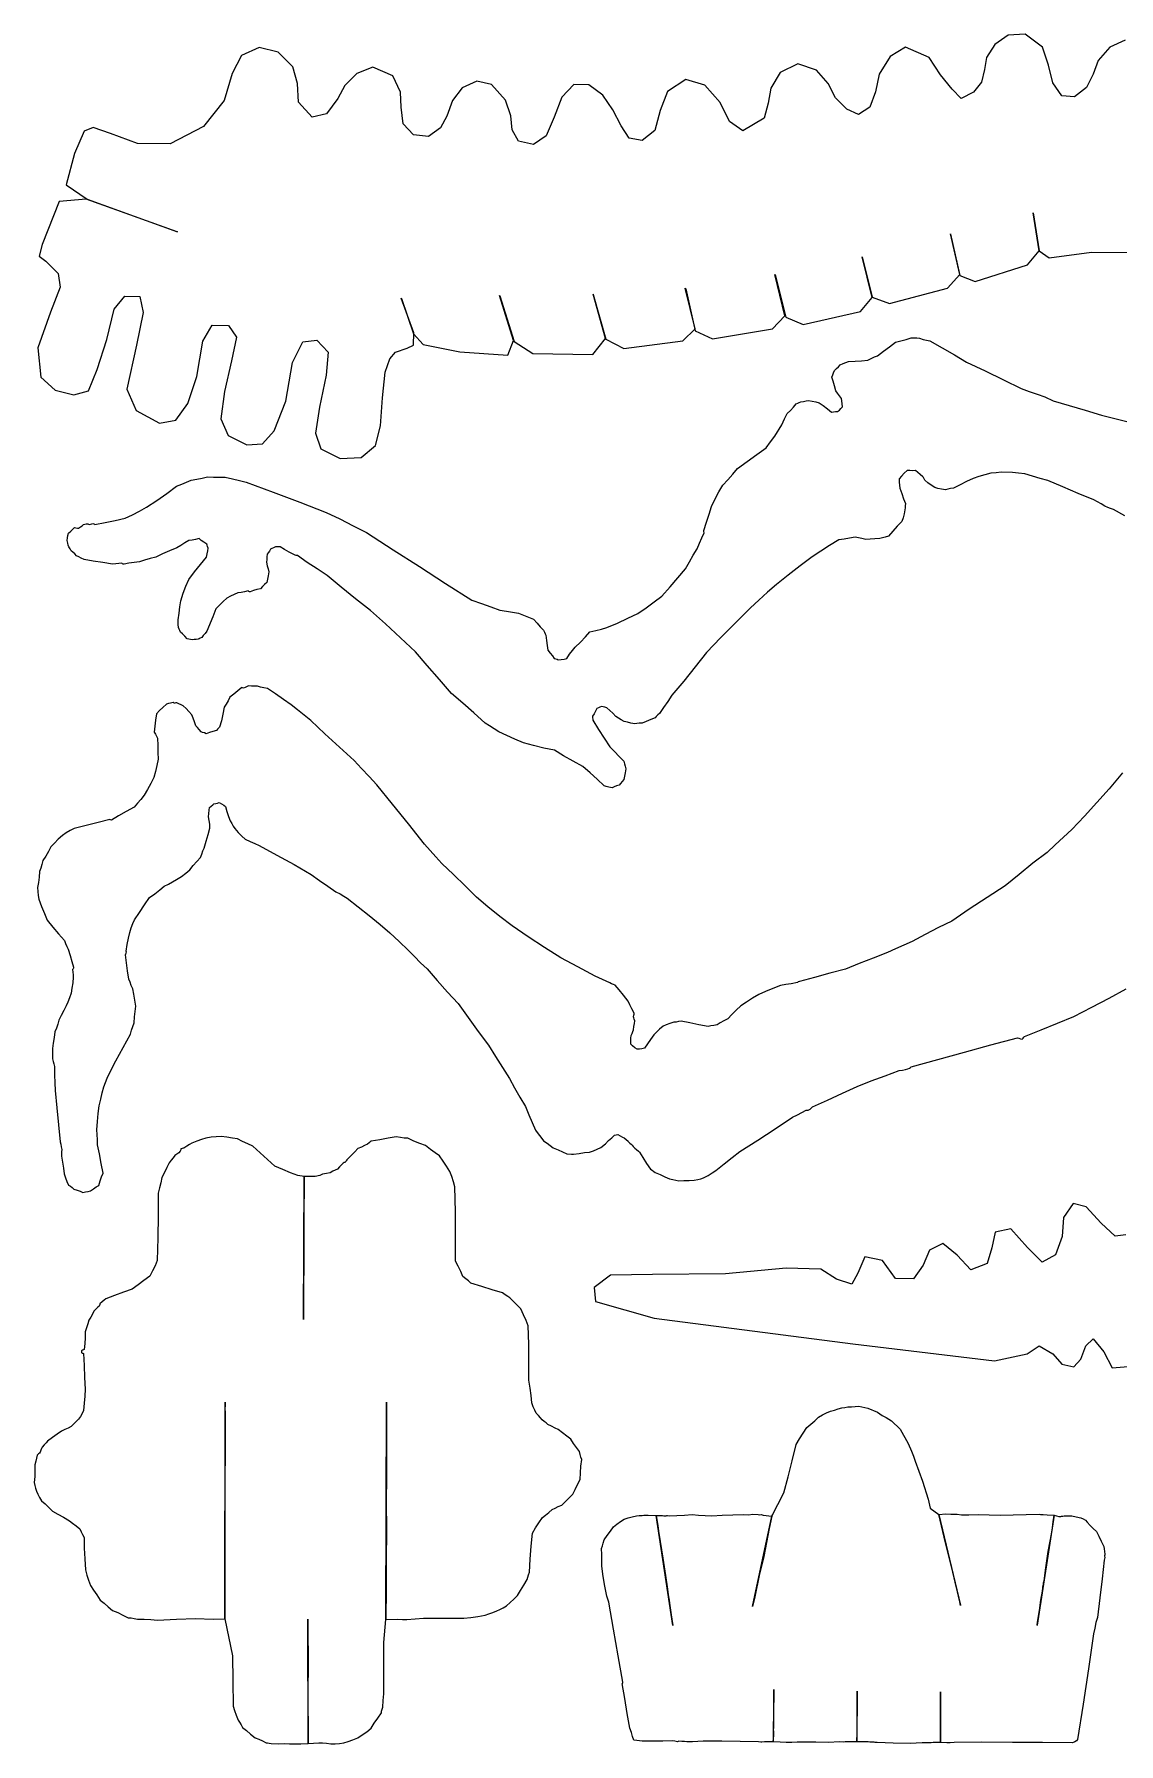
# Model space of a CAD drawing. Header units: millimetres. Extents: x 97 to 167.9, y 1 to 47.4.
# Drawn here: x 97.05 to 126.44, y 1.05 to 47.38 of the extents above; entities that cross this region are included whole.
import ezdxf

# ---------------------------------------------------------------- set-up
doc = ezdxf.new("R2010")
doc.units = ezdxf.units.MM

msp = doc.modelspace()

# ---------------------------------------------------------------- linework, layer by layer
at = {"flags": 128}
for points in [[(126.618867, 47.22165), (126.195667, 47.027133), (125.881133, 46.672483), (125.749567, 46.2949), (125.5666, 45.934483), (125.246367, 45.68855), (124.897483, 45.711433), (124.657283, 46.066067), (124.537217, 46.5409), (124.377117, 47.03285), (123.902467, 47.3818), (123.44495, 47.3589), (123.078967, 47.101517), (122.855933, 46.75255), (122.804467, 46.42075), (122.724417, 46.0775), (122.507083, 45.808667), (122.16965, 45.642767), (121.923767, 45.888733), (121.614933, 46.283467), (121.300433, 46.752533), (120.665667, 47.03285), (120.242483, 46.781117), (119.950783, 46.300617), (119.84785, 45.820117), (119.693483, 45.402517), (119.390417, 45.202267), (119.070167, 45.350983), (118.767025, 45.659925), (118.5669, 46.0489), (118.246675, 46.409325), (117.743417, 46.58095), (117.26875, 46.340633), (117.0114, 45.923033), (116.937067, 45.5112), (116.834117, 45.105033), (116.2508, 44.761817), (115.896233, 45.019217), (115.638883, 45.534067), (115.22145, 46.003133), (114.706767, 46.157617), (114.209233, 45.831533), (114.00905, 45.31665), (113.871817, 44.7732), (113.523, 44.498617), (113.174133, 44.561567), (112.95685, 44.89905), (112.7281, 45.328083), (112.4593, 45.728533), (112.076117, 46.00885), (111.675833, 46.020333), (111.349883, 45.677083), (111.143983, 45.133617), (110.920933, 44.6302), (110.577817, 44.395683), (110.1775, 44.481467), (110.005967, 44.7904), (109.96595, 45.167933), (109.823, 45.591267), (109.44555, 46.014617), (109.04525, 46.11185), (108.644917, 45.9288), (108.387567, 45.585533), (108.233183, 45.162217), (108.0616, 44.847583), (107.735633, 44.607333), (107.329583, 44.653133), (107.049367, 44.956317), (106.9979, 45.4082), (106.975033, 45.808617), (106.769183, 46.25485), (106.225883, 46.483683), (105.797, 46.31205), (105.465333, 45.991717), (105.276583, 45.642767), (104.967783, 45.225133), (104.578933, 45.1336), (104.212917, 45.539783), (104.1843, 46.043167), (104.0585, 46.5008), (103.658167, 46.895517), (103.149183, 47.021383), (102.6631, 46.804033), (102.411517, 46.312033), (102.194183, 45.585533), (101.639467, 44.8819), (100.73595, 44.407083), (99.849567, 44.41855), (99.11755, 44.6874), (98.642867, 44.853283), (98.40265, 44.75605), (98.1453, 44.149683), (97.91655, 43.297317), (98.482717, 42.90835), (100.930383, 42.021617), (100.924667, 42.021617), (98.454133, 42.914083), (97.722133, 42.84545), (97.264667, 41.67845), (97.1789, 41.369533), (97.367633, 41.232217), (97.699283, 40.894683), (97.750733, 40.528567), (97.4934, 39.84785), (97.150317, 38.88105), (97.230367, 38.085933), (97.61925, 37.736983), (98.12245, 37.6054), (98.517067, 37.714067), (98.751567, 38.291817), (99.014617, 39.109883), (99.22045, 39.933667), (99.500667, 40.282583), (99.912417, 40.2769), (99.9982, 39.84215), (99.82095, 38.949733), (99.563583, 37.75985), (99.809483, 37.187767), (100.444267, 36.844533), (100.8846, 36.918917), (101.216317, 37.370833), (101.456467, 38.103083), (101.622333, 39.058417), (101.873983, 39.498867), (102.314317, 39.487433), (102.531583, 39.1671), (102.400075, 38.532158), (102.2056, 37.697), (102.108375, 36.953225), (102.302833, 36.5013), (102.8118, 36.255367), (103.235017, 36.283967), (103.54955, 36.6329), (103.864067, 37.439467), (104.0471, 38.48635), (104.333033, 39.041233), (104.704717, 39.09275), (105.019217, 38.76665), (104.96205, 38.137383), (104.77905, 37.273567), (104.670417, 36.569983), (104.819083, 36.14665), (105.345183, 35.8835), (105.905617, 35.9121), (106.294517, 36.232483), (106.437467, 36.7702), (106.488933, 37.53105), (106.563317, 38.223233), (106.683383, 38.583617), (106.843483, 38.766667), (107.155883, 38.873733), (107.3267, 38.954617), (107.333183, 39.2913), (106.992217, 40.231083), (107.00365, 40.21965), (107.329633, 39.25865), (107.586967, 38.972633), (108.5812, 38.7723), (109.888467, 38.686167), (110.039467, 39.081167), (109.6628, 40.299733), (109.668533, 40.2883), (110.057467, 39.0527), (110.559933, 38.7274), (112.187367, 38.701083), (112.532833, 39.133567), (112.196267, 40.33985), (112.196267, 40.3284), (112.539333, 39.1156), (113.025417, 38.863883), (114.626683, 39.069817), (114.958383, 39.395883), (114.689633, 40.494217), (114.706783, 40.482783), (114.9641, 39.338717), (115.433033, 39.12135), (117.057167, 39.39595), (117.394567, 39.7449), (117.120033, 40.8661), (117.12575, 40.860367), (117.42315, 39.716233), (117.886367, 39.516017), (119.441833, 39.865), (119.762083, 40.248267), (119.487617, 41.352317), (119.762083, 40.253983), (120.2253, 40.082367), (121.8037, 40.494233), (122.135383, 40.871783), (121.883717, 41.970117), (121.883717, 41.9644), (122.135383, 40.8432), (122.55285, 40.677317), (123.97105, 41.134983), (124.285567, 41.506817), (124.125433, 42.536483), (124.285567, 41.512533), (124.560067, 41.318033), (125.703817, 41.4725), (126.761817, 41.46675)], [(98.6954, 34.0935), (98.9736, 34.147), (99.2466, 34.2045), (99.514, 34.2668), (99.713, 34.3602), (99.9066, 34.4583), (100.0952, 34.5604), (100.371, 34.7452), (100.641, 34.9353), (100.9061, 35.1291), (101.0481, 35.1848), (101.179, 35.2386), (101.3014, 35.292), (101.4543, 35.3203), (101.6027, 35.3523), (101.7447, 35.3894), (101.9109, 35.3805), (102.0711, 35.3766), (102.227, 35.3765), (102.4247, 35.334), (102.6125, 35.2889), (102.7906, 35.2441), (103.5222, 34.9712), (104.246, 34.6978), (104.958, 34.4233), (105.3278, 34.2452), (105.6938, 34.0619), (106.0545, 33.8727), (106.7739, 33.4109), (107.4874, 32.9512), (108.198, 32.4945), (108.9083, 32.04), (109.171, 31.9508), (109.425, 31.8608), (109.6685, 31.7699), (109.8458, 31.7434), (110.0122, 31.7163), (110.1703, 31.6886), (110.3121, 31.6403), (110.4485, 31.5862), (110.581, 31.5278), (110.6755, 31.423), (110.7653, 31.3224), (110.8488, 31.2272), (110.8776, 31.1774), (110.8997, 31.1322), (110.9178, 31.0916), (110.9305, 30.9512), (110.9469, 30.8159), (110.9688, 30.6865), (111.0323, 30.6072), (111.0916, 30.532), (111.1447, 30.462), (111.1882, 30.4515), (111.2228, 30.4408), (111.2469, 30.4287), (111.331, 30.4366), (111.4105, 30.448), (111.4839, 30.4647), (111.5587, 30.5758), (111.6342, 30.676), (111.7108, 30.768), (111.8537, 30.9085), (111.988, 31.048), (112.1108, 31.1862), (112.2728, 31.2251), (112.4253, 31.2616), (112.5674, 31.2986), (112.8531, 31.4236), (113.1339, 31.5522), (113.4089, 31.6862), (113.6308, 31.838), (113.8472, 31.9949), (114.0589, 32.1555), (114.2825, 32.4025), (114.495, 32.6479), (114.6989, 32.8927), (114.8044, 33.0819), (114.9098, 33.2612), (115.0176, 33.4307), (115.0784, 33.5876), (115.141, 33.7349), (115.2034, 33.8718), (115.2011, 33.9), (115.1994, 33.9196), (115.1986, 33.9281), (115.2667, 34.1564), (115.3373, 34.375), (115.4076, 34.5831), (115.5062, 34.7861), (115.6075, 34.9792), (115.7083, 35.1622), (115.8467, 35.3063), (115.9784, 35.4557), (116.106, 35.6087), (116.3712, 35.8021), (116.6327, 35.9915), (116.8887, 36.1747), (117.0052, 36.3367), (117.1247, 36.4889), (117.3125, 36.7988), (117.3834, 36.9549), (117.4548, 37.1029), (117.5417, 37.1857), (117.623, 37.2739), (117.6995, 37.3656), (117.7401, 37.3835), (117.7807, 37.4019), (117.8217, 37.4187), (117.9016, 37.4306), (117.9708, 37.4429), (118.0308, 37.4525), (118.1371, 37.4341), (118.2323, 37.414), (118.3191, 37.3939), (118.4349, 37.3153), (118.5459, 37.2307), (118.653, 37.1417), (118.7094, 37.1463), (118.7651, 37.1519), (118.8214, 37.1568), (118.8701, 37.1936), (118.9129, 37.2356), (118.9513, 37.2816), (118.9433, 37.366), (118.9368, 37.4419), (118.9309, 37.5063), (118.8715, 37.5816), (118.8183, 37.6515), (118.7703, 37.7178), (118.7337, 37.8517), (118.7001, 37.9755), (118.6658, 38.09), (118.6887, 38.1489), (118.7114, 38.2074), (118.7346, 38.2661), (118.7962, 38.3183), (118.8479, 38.371), (118.8899, 38.4216), (118.9716, 38.4574), (119.0494, 38.4884), (119.1219, 38.5134), (119.3009, 38.5197), (119.4738, 38.5314), (119.6422, 38.5468), (119.7328, 38.5929), (119.818, 38.6333), (119.8997, 38.669), (120.0685, 38.7878), (120.2309, 38.9116), (120.3893, 39.0389), (120.5376, 39.0709), (120.68, 39.1077), (120.8176, 39.1486), (120.8982, 39.1519), (120.9733, 39.1486), (121.0444, 39.1408), (121.1421, 39.1118), (121.2331, 39.0874), (121.3201, 39.0671), (121.6578, 38.8813), (121.9905, 38.6896), (122.3193, 38.4937), (122.8222, 38.2565), (123.3157, 38.0186), (123.7989, 37.7801), (124.018, 37.7009), (124.2327, 37.6258), (124.4415, 37.5556), (124.5151, 37.5201), (124.5891, 37.4838), (124.6631, 37.4483), (125.0993, 37.3186), (125.5354, 37.1881), (125.9712, 37.0589), (126.3723, 36.9579), (126.7668, 36.8622)], [(126.6061, 34.3263), (126.3033, 34.501), (126.2201, 34.5261), (126.1425, 34.5573), (126.0685, 34.5929), (125.9643, 34.6538), (125.8639, 34.7113), (125.7705, 34.7635), (125.3443, 34.937), (124.9269, 35.1109), (124.5209, 35.286), (124.3079, 35.3416), (124.0999, 35.4037), (123.8958, 35.4697), (123.725, 35.4823), (123.5578, 35.4996), (123.2559, 35.5102), (123.1159, 35.4972), (122.9754, 35.4847), (122.8098, 35.4413), (122.6485, 35.3941), (122.4934, 35.3419), (122.3178, 35.255), (122.1418, 35.1684), (121.9657, 35.0818), (121.8862, 35.0702), (121.8128, 35.0537), (121.744, 35.0331), (121.6376, 35.0519), (121.5423, 35.0713), (121.4558, 35.0921), (121.3547, 35.1574), (121.2641, 35.2258), (121.183, 35.2932), (121.165, 35.3341), (121.1478, 35.3662), (121.1319, 35.3873), (121.0598, 35.4472), (120.9939, 35.5021), (120.9329, 35.5531), (120.8526, 35.5503), (120.7774, 35.5534), (120.7059, 35.5609), (120.6226, 35.4824), (120.5505, 35.4053), (120.4867, 35.3286), (120.4945, 35.2442), (120.5022, 35.1605), (120.5099, 35.0763), (120.5611, 34.9299), (120.6104, 34.7928), (120.6603, 34.6658), (120.6562, 34.599), (120.6533, 34.5423), (120.6474, 34.4948), (120.625, 34.3844), (120.5965, 34.2783), (120.5632, 34.1763), (120.4382, 34.0473), (120.3186, 33.9136), (120.2037, 33.7758), (120.1155, 33.7536), (120.0381, 33.7325), (119.9695, 33.7122), (119.8326, 33.7039), (119.7064, 33.6979), (119.5895, 33.6916), (119.4833, 33.7102), (119.388, 33.7298), (119.301, 33.7501), (119.1485, 33.722), (118.9993, 33.6986), (118.855, 33.6814), (118.605, 33.527), (118.3643, 33.3721), (118.1333, 33.2198), (117.8066, 32.9737), (117.4859, 32.7223), (117.1697, 32.4674), (116.9246, 32.2569), (116.6891, 32.0461), (116.4638, 31.8372), (116.0563, 31.4323), (115.6606, 31.0288), (115.273, 30.6258), (114.9649, 30.2345), (114.651, 29.8482), (114.3322, 29.4654), (114.2202, 29.2996), (114.1078, 29.1339), (113.9959, 28.968), (113.9469, 28.9313), (113.9077, 28.8936), (113.8784, 28.8586), (113.7562, 28.8051), (113.6374, 28.7561), (113.524, 28.713), (113.4484, 28.7063), (113.3838, 28.7003), (113.3277, 28.6952), (113.2213, 28.714), (113.1265, 28.7336), (113.0396, 28.7539), (112.955, 28.7987), (112.8804, 28.8429), (112.815, 28.8888), (112.7322, 28.9761), (112.6492, 29.0535), (112.5677, 29.1211), (112.5133, 29.14), (112.466, 29.1538), (112.4223, 29.1645), (112.3818, 29.1464), (112.341, 29.1284), (112.3, 29.1108), (112.2242, 28.9667), (112.1779, 28.9017), (112.1819, 28.8537), (112.1856, 28.8172), (112.188, 28.7893), (112.3423, 28.5392), (112.4968, 28.2986), (112.6498, 28.0681), (112.7745, 27.9377), (112.8996, 27.8076), (113.0243, 27.6779), (113.0448, 27.6089), (113.0652, 27.5403), (113.0855, 27.4711), (113.0672, 27.3648), (113.0474, 27.2698), (113.0274, 27.1831), (112.9803, 27.1267), (112.938, 27.0759), (112.8996, 27.03), (112.8307, 27.0096), (112.7667, 26.9852), (112.7082, 26.9563), (112.6264, 26.9726), (112.554, 26.9887), (112.4916, 27.0073), (112.3057, 27.1881), (112.1154, 27.3646), (111.9203, 27.5348), (111.6525, 27.6801), (111.3931, 27.8264), (111.1453, 27.9737), (110.8608, 28.0364), (110.5818, 28.1058), (110.3063, 28.1797), (110.0752, 28.276), (109.8542, 28.3742), (109.6434, 28.4726), (109.5126, 28.5557), (109.3882, 28.6336), (109.2683, 28.7071), (108.9643, 28.9866), (108.6629, 29.2558), (108.3602, 29.5157), (108.0288, 29.8952), (107.7019, 30.2714), (107.381, 30.6424), (106.9741, 31.0252), (106.567, 31.3981), (106.1621, 31.7616), (105.7599, 32.0783), (105.3686, 32.3963), (104.9859, 32.7152), (104.716, 32.8883), (104.4493, 33.0666), (104.1881, 33.25), (104.1492, 33.2566), (104.1205, 33.2626), (104.1016, 33.2707), (103.9621, 33.3429), (103.8336, 33.4163), (103.7138, 33.4897), (103.6615, 33.4895), (103.6189, 33.4912), (103.5866, 33.4926), (103.5366, 33.4639), (103.492, 33.4416), (103.4512, 33.4234), (103.4236, 33.3687), (103.3936, 33.3236), (103.3645, 33.2885), (103.357, 33.2169), (103.349, 33.1457), (103.3415, 33.0745), (103.3646, 32.9774), (103.3868, 32.8889), (103.4078, 32.8117), (103.3893, 32.7052), (103.3698, 32.6104), (103.3493, 32.5233), (103.2875, 32.4713), (103.232, 32.414), (103.1808, 32.3525), (103.0839, 32.3299), (102.9914, 32.3028), (102.9058, 32.2712), (102.8812, 32.2731), (102.8625, 32.2811), (102.8468, 32.2941), (102.7502, 32.271), (102.6569, 32.2528), (102.569, 32.2405), (102.4639, 32.1984), (102.365, 32.1512), (102.2707, 32.1001), (102.1663, 32.0057), (102.0664, 31.9079), (101.9724, 31.804), (101.8928, 31.5934), (101.7301, 31.2023), (101.6795, 31.1414), (101.632, 31.0843), (101.59, 31.0341), (101.5492, 31.0163), (101.5169, 30.9993), (101.4961, 30.983), (101.4395, 30.9777), (101.3835, 30.9732), (101.3273, 30.9678), (101.2843, 30.9779), (101.2406, 30.988), (101.1975, 30.9984), (101.1343, 31.069), (101.0719, 31.1284), (101.011, 31.1792), (100.9935, 31.2203), (100.9755, 31.2608), (100.9578, 31.3016), (100.9546, 31.3818), (100.9539, 31.4525), (100.9525, 31.5134), (100.9741, 31.6949), (100.9954, 31.8668), (101.0189, 32.0285), (101.0899, 32.2286), (101.1627, 32.4193), (101.2357, 32.5998), (101.3903, 32.8074), (101.5519, 33.01), (101.7176, 33.2091), (101.7376, 33.2957), (101.7538, 33.3782), (101.7658, 33.4541), (101.7477, 33.4946), (101.7349, 33.5318), (101.7272, 33.5634), (101.6464, 33.6127), (101.5772, 33.6631), (101.516, 33.7142), (101.4186, 33.6911), (101.3258, 33.6727), (101.2375, 33.6607), (101.1304, 33.594), (101.0236, 33.5279), (100.9166, 33.4615), (100.7164, 33.3767), (100.5259, 33.2946), (100.3454, 33.2115), (100.1879, 33.1688), (100.0419, 33.1271), (99.9043, 33.0864), (99.755, 33.0629), (99.6157, 33.0418), (99.486, 33.0201), (99.4618, 33.0221), (99.4428, 33.0302), (99.4275, 33.0428), (99.3434, 33.0351), (99.2592, 33.0277), (99.1751, 33.0202), (98.9067, 33.0621), (98.6485, 33.1034), (98.3999, 33.1472), (98.3258, 33.1834), (98.2565, 33.2149), (98.1931, 33.2416), (98.1456, 33.2997), (98.0989, 33.3462), (98.053, 33.3844), (98.0198, 33.4384), (97.9908, 33.4879), (97.9689, 33.5321), (97.96, 33.584), (97.9504, 33.6256), (97.9434, 33.6572), (97.9509, 33.7283), (97.9632, 33.7962), (97.9814, 33.8584), (98.0432, 33.9109), (98.095, 33.9638), (98.1372, 34.0145), (98.1804, 34.0039), (98.219, 33.9979), (98.2518, 33.9969), (98.3054, 34.0297), (98.3503, 34.0619), (98.3843, 34.0934), (98.4212, 34.1068), (98.4534, 34.1138), (98.4812, 34.1162), (98.5055, 34.1143), (98.5247, 34.1064), (98.54, 34.0936), (98.5767, 34.1069), (98.6087, 34.1135), (98.637, 34.1166), (98.6611, 34.1144), (98.6801, 34.1063), (98.6954, 34.0935)], [(126.5416, 27.3674), (126.36, 27.147), (126.1829, 26.9307), (125.851, 26.5596), (125.5132, 26.1933), (125.1712, 25.8317), (124.9417, 25.6184), (124.7177, 25.4111), (124.4981, 25.2074), (124.1157, 24.911), (123.7398, 24.6089), (123.368, 24.3027), (122.8736, 23.9835), (122.3894, 23.6656), (121.9153, 23.3467), (121.5535, 23.1678), (121.197, 22.9846), (120.8458, 22.7958), (120.6135, 22.6951), (120.3907, 22.5958), (120.1776, 22.4955), (119.7875, 22.3438), (119.4058, 22.1922), (119.0353, 22.0413), (118.6099, 21.9306), (118.196, 21.8207), (117.7905, 21.7109), (117.7575, 21.6961), (117.7349, 21.6811), (117.5666, 21.6484), (117.4165, 21.6261), (117.2724, 21.5981), (117.0674, 21.5175), (116.8726, 21.4361), (116.6874, 21.3562), (116.5152, 21.2531), (116.355, 21.15), (116.2029, 21.0471), (116.0737, 20.9307), (115.9558, 20.815), (115.8463, 20.6993), (115.7393, 20.644), (115.6421, 20.5907), (115.5551, 20.536), (115.4655, 20.5192), (115.387, 20.5035), (115.3171, 20.487), (115.0617, 20.5366), (114.8153, 20.5859), (114.5802, 20.6359), (114.5103, 20.6199), (114.4443, 20.6079), (114.3838, 20.602), (114.2763, 20.5668), (114.1787, 20.5302), (114.0908, 20.4951), (113.9986, 20.4184), (113.9165, 20.3396), (113.844, 20.2631), (113.7526, 20.1377), (113.6676, 20.0189), (113.5863, 19.9038), (113.5162, 19.8878), (113.4503, 19.8759), (113.39, 19.8702), (113.3225, 19.9148), (113.265, 19.9612), (113.2171, 20.0065), (113.2146, 20.0908), (113.2166, 20.1713), (113.2244, 20.2461), (113.2511, 20.303), (113.2735, 20.3558), (113.2904, 20.4028), (113.3019, 20.4932), (113.3143, 20.5728), (113.3263, 20.6433), (113.3109, 20.6851), (113.2999, 20.7227), (113.295, 20.7552), (113.3035, 20.7934), (113.3069, 20.8258), (113.3063, 20.854), (113.2466, 20.9651), (113.1917, 21.0721), (113.142, 21.1735), (113.0208, 21.3351), (112.8984, 21.4864), (112.7929, 21.6061), (112.7508, 21.6298), (112.6988, 21.6478), (112.6449, 21.668), (112.2502, 21.8532), (111.7825, 22.1036), (111.3206, 22.3485), (110.8759, 22.6321), (110.4358, 22.92), (110.0005, 23.2137), (109.6692, 23.4719), (109.3467, 23.731), (109.0353, 23.9898), (108.7266, 24.3012), (108.4124, 24.6066), (108.0942, 24.9077), (107.9341, 25.0862), (107.7785, 25.2608), (107.6291, 25.4301), (107.1953, 25.9772), (106.7631, 26.5149), (106.3303, 27.0422), (106.1269, 27.2621), (105.9236, 27.4819), (105.7201, 27.7017), (105.32, 28.0613), (104.9298, 28.4221), (104.5491, 28.7822), (104.3662, 28.9277), (104.1888, 29.0681), (104.0163, 29.2039), (103.8008, 29.3532), (103.5853, 29.5022), (103.37, 29.6509), (103.2748, 29.6666), (103.1856, 29.6883), (103.1008, 29.7142), (103.0161, 29.7117), (102.9357, 29.7138), (102.8609, 29.7214), (102.7639, 29.6763), (102.7214, 29.661), (102.6976, 29.6647), (102.6834, 29.6701), (102.6791, 29.6743), (102.5684, 29.5865), (102.4584, 29.499), (102.3482, 29.411), (102.3046, 29.3157), (102.2547, 29.2256), (102.2008, 29.1398), (102.1635, 28.9556), (102.1223, 28.7756), (102.0748, 28.6007), (102.0473, 28.5715), (102.0203, 28.5429), (101.993, 28.514), (101.8892, 28.483), (101.7971, 28.4524), (101.7133, 28.4216), (101.6608, 28.444), (101.6141, 28.4611), (101.5712, 28.4741), (101.5231, 28.5388), (101.4737, 28.5939), (101.4258, 28.6392), (101.3903, 28.7464), (101.3538, 28.8442), (101.3189, 28.9322), (101.2417, 29.0243), (101.1634, 29.1066), (101.0868, 29.1792), (101.0295, 29.2059), (100.9725, 29.2324), (100.9153, 29.2588), (100.8876, 29.2582), (100.8633, 29.253), (100.8452, 29.2428), (100.8307, 29.2566), (100.8206, 29.2661), (100.8164, 29.2702), (100.7465, 29.2543), (100.6849, 29.2384), (100.6346, 29.2232), (100.5328, 29.1358), (100.4421, 29.0486), (100.3602, 28.9619), (100.3367, 28.7922), (100.3175, 28.627), (100.3034, 28.4674), (100.3335, 28.4117), (100.363, 28.3563), (100.3926, 28.3008), (100.3977, 28.1034), (100.4032, 27.9149), (100.4081, 27.7378), (100.3708, 27.5616), (100.333, 27.3974), (100.2954, 27.2413), (100.2111, 27.0741), (100.1212, 26.9127), (100.027, 26.7551), (99.9412, 26.6441), (99.8498, 26.5385), (99.7538, 26.4371), (99.5405, 26.3186), (99.3378, 26.2006), (99.144, 26.0824), (99.12, 26.086), (99.1056, 26.0907), (99.101, 26.095), (98.7793, 26.0161), (98.4576, 25.9364), (98.1359, 25.8573), (98.0249, 25.7979), (97.9182, 25.7342), (97.8171, 25.6653), (97.7019, 25.5635), (97.5972, 25.4619), (97.5016, 25.3608), (97.4348, 25.232), (97.3635, 25.1072), (97.2866, 24.9884), (97.2572, 24.8789), (97.2261, 24.7796), (97.1963, 24.6899), (97.182, 24.5388), (97.162, 24.3935), (97.138, 24.2518), (97.1451, 24.1432), (97.1578, 24.0411), (97.1749, 23.9428), (97.2508, 23.742), (97.3261, 23.5526), (97.4022, 23.3715), (97.5521, 23.1828), (97.7082, 22.9995), (97.8678, 22.8206), (97.8987, 22.7373), (97.9329, 22.6579)], [(97.9329, 22.6579), (97.9729, 22.5844), (98.0199, 22.411), (98.0669, 22.2487), (98.1133, 22.095), (98.1098, 22.0711), (98.1005, 22.0526), (98.0868, 22.038), (98.0932, 21.9581), (98.1007, 21.8879), (98.107, 21.8272), (98.0926, 21.6763), (98.0725, 21.5307), (98.0484, 21.3892), (98.0051, 21.265), (97.9605, 21.1513), (97.9172, 21.0472), (97.8501, 20.9184), (97.7832, 20.79), (97.7165, 20.661), (97.6871, 20.552), (97.6519, 20.4479), (97.6124, 20.3482), (97.5886, 20.1872), (97.5647, 20.0371), (97.5403, 19.8957), (97.5432, 19.7916), (97.546, 19.6988), (97.548, 19.6144), (97.5641, 19.5439), (97.5804, 19.474), (97.5962, 19.4042), (97.6026, 19.1788), (97.6087, 18.9621), (97.6142, 18.7564), (97.6598, 18.2832), (97.7066, 17.8195), (97.7515, 17.3659), (97.7675, 17.2957), (97.7834, 17.2259), (97.7996, 17.1557), (97.7918, 17.0892), (97.7888, 17.0287), (97.7903, 16.9723), (97.8189, 16.8083), (97.8419, 16.6497), (97.8602, 16.4952), (97.8954, 16.3878), (97.9363, 16.2859), (97.9812, 16.1888), (98.0342, 16.1579), (98.0816, 16.1211), (98.1252, 16.0801), (98.2105, 16.0542), (98.2918, 16.0241), (98.3672, 15.9883), (98.4373, 16.0041), (98.5073, 16.0202), (98.5774, 16.0364), (98.6558, 16.0905), (98.7292, 16.1392), (98.7985, 16.183), (98.8377, 16.3028), (98.8767, 16.4105), (98.9166, 16.5107), (98.8667, 16.777), (98.8173, 17.0347), (98.7684, 17.2812), (98.7642, 17.4218), (98.7561, 17.5584), (98.7427, 17.6888), (98.7648, 17.9149), (98.7868, 18.1328), (98.8095, 18.3391), (98.8508, 18.519), (98.8945, 18.6891), (98.9359, 18.8497), (98.9792, 18.9733), (99.0235, 19.0873), (99.0676, 19.1911), (99.2589, 19.5588), (99.4559, 19.9205), (99.6571, 20.2784), (99.6864, 20.3876), (99.7217, 20.4914), (99.7612, 20.5915), (99.7709, 20.7465), (99.7849, 20.8977), (99.8049, 21.0432), (99.7767, 21.2068), (99.7493, 21.3613), (99.7214, 21.5056), (99.681, 21.5987), (99.6464, 21.6867), (99.6156, 21.7706), (99.5811, 21.9952), (99.5513, 22.2154), (99.5271, 22.4302), (99.5305, 22.4541), (99.5399, 22.4728), (99.549, 22.511), (99.5427, 22.5251), (99.5383, 22.5293), (99.5714, 22.7086), (99.6032, 22.8789), (99.6369, 23.0391), (99.68, 23.1627), (99.7245, 23.2768), (99.7683, 23.3807), (99.9038, 23.5818), (100.039, 23.7825), (100.174, 23.9837), (100.3177, 24.0864), (100.45, 24.1884), (100.5743, 24.2905), (100.6854, 24.3502), (100.7962, 24.4099), (100.9073, 24.4688), (101.0375, 24.5571), (101.156, 24.6449), (101.2663, 24.7322), (101.3614, 24.8534), (101.4569, 24.963), (101.553, 25.0646), (101.5885, 25.16), (101.623, 25.2453), (101.6584, 25.3211), (101.7097, 25.5111), (101.7611, 25.6898), (101.8123, 25.8607), (101.8052, 25.9687), (101.7925, 26.0713), (101.7759, 26.1693), (101.7832, 26.2641), (101.7895, 26.3487), (101.7972, 26.4237), (101.8481, 26.4574), (101.8893, 26.4923), (101.9211, 26.5258), (101.9728, 26.5312), (102.0193, 26.5425), (102.0612, 26.558), (102.1283, 26.5217), (102.1853, 26.4866), (102.2329, 26.4496), (102.2693, 26.3139), (102.3111, 26.1842), (102.3563, 26.0589), (102.4006, 25.9895), (102.4448, 25.9203), (102.4893, 25.8511), (102.5807, 25.7451), (102.6735, 25.6491), (102.7646, 25.5628), (102.9028, 25.5063), (103.0314, 25.4477), (103.1501, 25.3903), (103.6218, 25.1357), (104.09, 24.8767), (104.5521, 24.6122), (104.782, 24.4498), (105.0077, 24.2908), (105.2272, 24.138), (105.3373, 24.0803), (105.4378, 24.0213), (105.5284, 23.9634), (105.8303, 23.7322), (106.1283, 23.4964), (106.4212, 23.2554), (106.6867, 23.0233), (106.9414, 22.7905), (107.1872, 22.5579), (107.3513, 22.3838), (107.5208, 22.2151), (107.6944, 22.0508), (107.9706, 21.7345), (108.2512, 21.4223), (108.5376, 21.1163), (108.8056, 20.7335), (109.0795, 20.3564), (109.3575, 19.984), (109.5493, 19.6737), (109.7405, 19.3746), (109.9318, 19.0837), (110.0701, 18.8245), (110.2136, 18.5705), (110.3619, 18.3212), (110.4522, 18.0982), (110.5429, 17.8839), (110.633, 17.6809), (110.7061, 17.584), (110.7792, 17.4875), (110.8524, 17.3908), (110.9482, 17.3274), (111.0348, 17.2648), (111.111, 17.201), (111.2454, 17.1481), (111.3676, 17.0953), (111.4819, 17.0422), (111.6089, 17.0317), (111.6652, 17.0331), (111.8197, 17.0514), (111.966, 17.0696), (112.1009, 17.0874), (112.2081, 17.1228), (112.3096, 17.1638), (112.4071, 17.2083), (112.5312, 17.3106), (112.6176, 17.4026), (112.6993, 17.4701), (112.7781, 17.5417), (112.8663, 17.5605), (112.9952, 17.4914), (113.0402, 17.468), (113.1486, 17.3853), (113.1594, 17.3671), (113.1957, 17.3275), (113.2318, 17.2975), (113.2543, 17.2711), (113.2812, 17.2385), (113.3039, 17.2168), (113.3243, 17.193), (113.3765, 17.1512), (113.4223, 17.1121), (113.4491, 17.0854), (113.5459, 16.9344), (113.6445, 16.778), (113.7474, 16.626), (113.8005, 16.5949), (113.8435, 16.5623), (113.8767, 16.5308), (114.0151, 16.474), (114.1437, 16.4159), (114.2622, 16.3582), (114.3566, 16.3425), (114.4416, 16.3256), (114.5167, 16.3091), (114.6579, 16.3129), (114.7988, 16.3169), (114.9394, 16.3208), (115.0331, 16.3417), (115.1171, 16.364), (115.1913, 16.3841), (115.3117, 16.4537), (115.4224, 16.5217), (115.5236, 16.5905), (115.7438, 16.7657), (115.9606, 16.9363), (116.1713, 17.1015), (116.6561, 17.4113), (117.132, 17.7196), (117.5969, 18.0288), (117.7316, 18.0927), (117.8565, 18.1584), (117.9722, 18.2221), (118, 18.2231), (118.0197, 18.2233), (118.0282, 18.2237), (118.0749, 18.2529), (118.1109, 18.2825), (118.1383, 18.3114), (118.5519, 18.496), (118.9551, 18.6819), (119.3486, 18.8664), (119.735, 19.0137), (120.1154, 19.1554), (120.4922, 19.2923), (120.5816, 19.3089), (120.6601, 19.325), (120.7301, 19.3411), (120.7675, 19.3604), (120.7956, 19.3809), (120.8131, 19.3994), (121.5361, 19.5989), (122.2587, 19.7977), (122.9772, 19.9925), (123.6934, 20.1842), (123.736, 20.1711), (123.7786, 20.1583), (123.8211, 20.1454), (123.8486, 20.1747), (123.8718, 20.1989), (123.8897, 20.2179), (124.3354, 20.399), (124.7813, 20.5809), (125.227, 20.762), (125.7088, 21.0103), (126.181, 21.2571), (126.6434, 21.5054)], [(104.3516, 13.5479), (104.3516, 13.1837), (104.3516, 13.038), (104.3488, 12.8924), (104.3516, 12.7915), (104.3516, 12.7383), (104.3516, 12.6738), (104.3501, 12.5508), (104.3628, 16.4222), (104.1898, 16.4476), (103.9905, 16.5273), (103.7854, 16.6135), (103.5725, 16.707), (103.3737, 16.887), (103.1748, 17.0662), (102.9761, 17.2459), (102.8365, 17.3058), (102.6971, 17.3718), (102.5578, 17.4458), (102.4186, 17.4657), (102.2731, 17.4857), (102.1198, 17.506), (101.9807, 17.5003), (101.8407, 17.4863), (101.7018, 17.4666), (101.5818, 17.4269), (101.4568, 17.3814), (101.3229, 17.328), (101.2573, 17.2878), (101.1835, 17.2426), (101.1042, 17.1885), (101.0837, 17.1885), (101.058, 17.1827), (101.0243, 17.1689), (101.0241, 17.1491), (101.0182, 17.1291), (101.0041, 17.1093), (100.9641, 17.0694), (100.9182, 17.0296), (100.8642, 16.9899), (100.8188, 16.9299), (100.7648, 16.8645), (100.7047, 16.791), (100.645, 16.6658), (100.5795, 16.5321), (100.505, 16.393), (100.479, 16.2535), (100.4451, 16.1141), (100.4052, 15.9748), (100.4043, 15.3711), (100.3975, 14.76), (100.3824, 14.1428), (100.3228, 14.0034), (100.2566, 13.864), (100.183, 13.7247), (100.0234, 13.6058), (99.8642, 13.4863), (99.7042, 13.3668), (99.4655, 13.2878), (99.2261, 13.2026), (98.987, 13.109), (98.9412, 13.0694), (98.8874, 13.0236), (98.8276, 12.97), (98.8276, 12.9502), (98.8216, 12.9301), (98.8076, 12.9099), (98.7677, 12.8702), (98.7219, 12.8245), (98.668, 12.7706), (98.628, 12.6913), (98.5818, 12.611), (98.5282, 12.5318), (98.5025, 12.4328), (98.4682, 12.3267), (98.4285, 12.2137), (98.4284, 12.0541), (98.422, 11.8948), (98.4074, 11.7353), (98.3876, 11.7296), (98.3619, 11.7158), (98.3278, 11.6958), (98.3278, 11.676), (98.3338, 11.6562), (98.3477, 11.6362), (98.3676, 11.6364), (98.3875, 11.6302), (98.4068, 11.2976), (98.4127, 10.9787), (98.4264, 10.6601), (98.42, 10.4747), (98.4054, 10.2816), (98.3854, 10.0828), (98.3455, 10.0032), (98.2996, 9.9235), (98.2458, 9.8437), (98.1858, 9.7842), (98.1198, 9.7186), (98.0462, 9.645), (97.9666, 9.6052), (97.8808, 9.5659), (97.7871, 9.5257), (97.6676, 9.4401), (97.5416, 9.3471), (97.4085, 9.2473), (97.3687, 9.202), (97.3227, 9.1482), (97.269, 9.0885), (97.2487, 9.0488), (97.2287, 9.0029), (97.209, 8.949), (97.1886, 8.9294), (97.163, 8.9034), (97.129, 8.8697), (97.1091, 8.7897), (97.0891, 8.7043), (97.0688, 8.6105), (97.0687, 8.451), (97.0625, 8.2919), (97.0485, 8.1327), (97.0681, 8.0531), (97.088, 7.9736), (97.1079, 7.8934), (97.1478, 7.8143), (97.1932, 7.7282), (97.2467, 7.6348), (97.3463, 7.5491), (97.4457, 7.4551), (97.5452, 7.3557), (97.6907, 7.2754), (97.844, 7.19), (98.0032, 7.0961), (98.0885, 7.0301), (98.1819, 6.9561), (98.2812, 6.8766), (98.3211, 6.7965), (98.361, 6.7171), (98.4004, 6.6372), (98.4063, 6.3524), (98.4201, 6.06), (98.4392, 5.7608), (98.4786, 5.6215), (98.5245, 5.4821), (98.5782, 5.3426), (98.6576, 5.2166), (98.7433, 5.0833), (98.8361, 4.9438), (98.9418, 4.8579), (99.0548, 4.7643), (99.1745, 4.6644), (99.3136, 4.6049), (99.4533, 4.5386), (99.5926, 4.4648), (99.6723, 4.4586), (99.7579, 4.4444), (99.8516, 4.4248), (100.0304, 4.4246), (100.2098, 4.4182), (100.3891, 4.4037), (100.9068, 4.4235), (101.4244, 4.4423), (101.9011, 4.4292), (102.2146, 4.4393), (102.2146, 4.4564), (102.2147, 4.5189), (102.2146, 4.4393)], [(102.2146, 4.4393), (102.2219, 10.3039), (102.2243, 10.2183), (102.2195, 10.1367), (102.2243, 10.0311), (102.2243, 9.8391), (102.2243, 9.4935), (102.2243, 8.9512), (102.2195, 8.2072), (102.2195, 7.5496), (102.2195, 6.796), (102.2195, 6.5464), (102.2147, 5.8168), (102.2161, 4.9224), (102.2146, 4.4393), (102.4211, 3.4353), (102.4278, 2.7521), (102.4371, 2.0709), (102.4765, 1.9516), (102.5224, 1.8261), (102.5762, 1.6925), (102.6157, 1.6327), (102.6553, 1.567), (102.6952, 1.493), (102.8007, 1.4072), (102.9141, 1.3135), (103.033, 1.2136), (103.1327, 1.174), (103.2323, 1.1279), (103.3322, 1.0742), (103.3718, 1.0741), (103.4176, 1.068), (103.471, 1.0538), (103.6586, 1.0487), (103.8279, 1.053), (103.965, 1.0498), (104.0214, 1.0513), (104.1464, 1.0511), (104.2714, 1.0509), (104.47, 1.0533), (104.4635, 4.4258), (104.4672, 4.2476), (104.4645, 4.1213), (104.4672, 3.7811), (104.47, 3.6438), (104.4672, 2.0357), (104.47, 1.5829), (104.47, 1.3222), (104.47, 1.0533), (104.7656, 1.0722), (104.8656, 1.0719), (104.971, 1.0659), (105.0843, 1.0516), (105.2037, 1.0514), (105.3236, 1.057), (105.4432, 1.0713), (105.562, 1.1108), (105.6884, 1.1565), (105.8215, 1.2099), (105.9409, 1.2896), (106.0607, 1.3748), (106.1802, 1.4681), (106.2667, 1.6076), (106.3598, 1.7471), (106.46, 1.8862), (106.4656, 1.9322), (106.4794, 1.9859), (106.4998, 2.0456), (106.5063, 2.2249), (106.5204, 2.4037), (106.5233, 2.5477), (106.5244, 3.2978), (106.5255, 3.7977), (106.5791, 4.4201), (106.5983, 10.3095), (106.5983, 9.9015), (106.5983, 9.6999), (106.5983, 9.6135), (106.5935, 9.5175), (106.5935, 9.1527), (106.5935, 8.2216), (106.5887, 7.66), (106.5935, 6.7912), (106.5839, 6.0616), (106.5839, 5.2745), (106.5791, 4.4201), (106.9015, 4.4222), (107.0265, 4.422), (107.1515, 4.422), (107.5987, 4.4536), (108.142, 4.453), (108.6939, 4.4521), (108.8788, 4.4723), (109.0724, 4.4977), (109.2715, 4.5313), (109.371, 4.5708), (109.4769, 4.6105), (109.5903, 4.65), (109.67, 4.6899), (109.7557, 4.7354), (109.8494, 4.7892), (109.9489, 4.8746), (110.0489, 4.968), (110.1481, 5.0675), (110.2286, 5.2068), (110.3141, 5.3522), (110.4082, 5.5057), (110.4277, 5.565), (110.448, 5.6306), (110.4681, 5.7045), (110.4884, 6.0492), (110.5147, 6.4015), (110.5494, 6.76), (110.6352, 6.8988), (110.7285, 7.0387), (110.8287, 7.1776), (110.9082, 7.2433), (110.9941, 7.3169), (111.0879, 7.3964), (111.1672, 7.436), (111.2532, 7.4759), (111.347, 7.5154), (111.4466, 7.6152), (111.5465, 7.7143), (111.6458, 7.814), (111.7058, 7.9394), (111.7717, 8.0724), (111.8459, 8.2116), (111.8517, 8.3911), (111.866, 8.5704), (111.8862, 8.7496), (111.8665, 8.8155), (111.8468, 8.8889), (111.8266, 8.9687), (111.7472, 9.0746), (111.6681, 9.188), (111.5882, 9.3075), (111.4829, 9.3874), (111.3693, 9.4729), (111.25, 9.5666), (111.1643, 9.6071), (111.071, 9.6529), (110.9715, 9.7067), (110.9256, 9.7463), (110.8721, 9.7865), (110.8123, 9.8263), (110.7663, 9.8863), (110.7127, 9.946), (110.6533, 10.006), (110.6139, 10.0915), (110.5738, 10.1852), (110.5341, 10.2851), (110.5149, 10.4841), (110.4889, 10.6891), (110.4552, 10.9024), (110.4561, 11.3864), (110.4506, 11.8781), (110.4373, 12.3761), (110.3778, 12.5213), (110.312, 12.6752), (110.2391, 12.8348), (110.1397, 12.9343), (110.0402, 13.0338), (109.9407, 13.1338), (109.8809, 13.1734), (109.8156, 13.2195), (109.7418, 13.2734), (109.4628, 13.3532), (109.1785, 13.4393), (108.8859, 13.5333), (108.8204, 13.5933), (108.746, 13.6531), (108.6668, 13.7132), (108.6069, 13.8523), (108.5417, 13.9919), (108.4683, 14.1315), (108.4693, 14.7946), (108.4642, 15.4656), (108.4508, 16.1429), (108.4116, 16.2827), (108.366, 16.4218), (108.3123, 16.5614), (108.2269, 16.7006), (108.1333, 16.8402), (108.0341, 16.9798), (107.9145, 17.0657), (107.7895, 17.1595), (107.6559, 17.2594), (107.497, 17.3195), (107.3378, 17.3851), (107.1785, 17.4591), (107.0786, 17.4654), (106.9735, 17.4792), (106.8598, 17.4993), (106.6407, 17.4598), (106.4156, 17.4202), (106.1822, 17.3808), (106.1569, 17.3609), (106.1226, 17.335), (106.0828, 17.3011), (106.0032, 17.2617), (105.9172, 17.2221), (105.8239, 17.182), (105.7377, 17.0964), (105.6443, 17.0032), (105.5449, 16.9036), (105.5244, 16.8775), (105.5048, 16.8439), (105.4904, 16.8268), (105.4646, 16.8045), (105.4449, 16.7985), (105.4251, 16.7846), (105.3794, 16.7386), (105.3252, 16.6848), (105.2655, 16.6255), (105.2056, 16.5995), (105.14, 16.5658), (105.0661, 16.5258), (104.9667, 16.5063), (104.8605, 16.4862), (104.7865, 16.4515), (104.6678, 16.4253), (104.3628, 16.4222), (104.3656, 15.9992), (104.3572, 15.6154), (104.3572, 15.1251), (104.3572, 14.6349), (104.3544, 14.1894), (104.3544, 13.9093), (104.3516, 13.5479)], [(126.6308, 14.842233), (126.342567, 14.809983), (125.96335, 15.154833), (125.560117, 15.59825), (125.209, 15.689417), (124.9446, 15.311867), (124.908833, 14.797417), (124.724817, 14.3014), (124.365667, 14.100467), (123.9659, 14.49785), (123.51375, 15.000933), (123.091067, 14.911983), (123.002217, 14.486067), (122.873283, 14.062033), (122.435367, 13.89345), (122.064217, 14.2895), (121.67785, 14.605917), (121.313983, 14.428183), (121.145583, 14.017533), (120.87575, 13.64595), (120.389267, 13.66325), (120.039367, 14.144217), (119.556967, 14.247367), (119.36975, 13.8033), (119.206667, 13.506967), (118.788733, 13.641433), (118.3716, 13.913467), (117.4326, 13.94055), (115.785967, 13.789033), (113.80135, 13.7681), (112.6655, 13.75295), (112.225433, 13.41815), (112.25875, 13.032233), (113.854417, 12.58405), (119.233367, 11.888417), (123.069933, 11.432), (123.955733, 11.613817), (124.287233, 11.83315), (124.655317, 11.615083), (124.89995, 11.3341), (125.223283, 11.261417), (125.410933, 11.47055), (125.5484, 11.831083), (125.7523, 12.022117), (126.039533, 11.670233), (126.2655, 11.23525), (126.69725, 11.272183)], [(116.518, 4.7709), (116.5182, 4.7709), (117.0418, 7.2156), (117.0309, 7.1694), (117.05, 7.2502), (117.0418, 7.2156), (117.3682, 7.8505), (117.4829, 8.2811), (117.5918, 8.7184), (117.6979, 9.16), (117.7892, 9.31), (117.8867, 9.4651), (117.9897, 9.6239), (118.0982, 9.7109), (118.2035, 9.8025), (118.3037, 9.9007), (118.4089, 9.9599), (118.5186, 10.0144), (118.6329, 10.063), (118.7357, 10.094), (118.8383, 10.1248), (118.9408, 10.1561), (119.0173, 10.1661), (119.1033, 10.1768), (119.1992, 10.1841), (119.4018, 10.2011), (119.643, 10.1487), (119.905, 10.0355), (120.0273, 9.9469), (120.1388, 9.8886), (120.2805, 9.7981), (120.5151, 9.5773), (120.7337, 9.1835), (120.8271, 8.9799), (120.8751, 8.8474), (120.9202, 8.7047), (121.1217, 8.166), (121.2739, 7.6822), (121.3313, 7.439), (121.5614, 7.2656), (122.156, 4.8062), (122.15, 4.8003), (122.1351, 4.8984), (122.1203, 4.9698), (122.0995, 5.0501), (122.0727, 5.1691), (122.043, 5.2731), (121.9419, 5.7014), (121.7457, 6.4954), (121.5614, 7.2656), (121.7538, 7.282), (121.887, 7.2729), (122.0638, 7.2686), (122.1811, 7.2576), (122.3819, 7.2537), (122.6351, 7.2638), (122.9317, 7.2541), (123.2378, 7.2437), (123.5838, 7.2586), (123.9348, 7.2661), (124.2895, 7.2699), (124.3171, 7.2667), (124.3451, 7.2663), (124.3916, 7.2596), (124.4978, 7.2559), (124.6904, 7.2437), (124.2269, 4.2617), (124.2258, 4.2593)], [(117.0952, 2.5149), (117.0945, 2.5164), (117.0786, 1.1046), (116.9205, 1.0991), (116.8842, 1.0991), (116.8369, 1.1009), (116.7733, 1.0955), (116.7388, 1.0955), (116.6788, 1.0977), (116.1845, 1.1099), (115.6852, 1.1183), (115.1799, 1.1219), (115.0367, 1.1092), (114.8901, 1.1012), (114.7383, 1.0995), (114.6737, 1.1068), (114.5983, 1.1151), (114.5145, 1.1246), (114.5096, 1.1208), (114.4983, 1.1118), (114.4828, 1.0994), (114.4513, 1.1073), (114.4102, 1.1172), (114.3584, 1.1273), (114.0842, 1.1194), (113.805, 1.1177), (113.522, 1.1207), (113.4576, 1.128), (113.3819, 1.1361), (113.2982, 1.1456), (113.2668, 1.248), (113.2321, 1.3553), (113.1924, 1.4689), (113.1233, 1.873), (113.0547, 2.2774), (112.9859, 2.6818), (112.9906, 2.6854), (112.9982, 2.6988), (113.0048, 2.7221), (112.8752, 3.4347), (112.7481, 4.1576), (112.6208, 4.8898), (112.6077, 4.9378), (112.5897, 4.9927), (112.5677, 5.0514), (112.5163, 5.3167), (112.4713, 5.5865), (112.4304, 5.86), (112.4339, 6.0156), (112.4327, 6.1759), (112.4271, 6.3424), (112.4491, 6.4106), (112.4715, 6.4873), (112.4955, 6.5755), (112.5792, 6.6938), (112.6634, 6.8121), (112.7472, 6.93), (112.8405, 7.0048), (112.9374, 7.0749), (113.0394, 7.1388), (113.1419, 7.1698), (113.2532, 7.2), (113.3753, 7.2292), (113.4469, 7.2354), (113.5221, 7.2387), (113.5677, 7.2431), (113.6124, 7.2431), (113.6881, 7.2431), (113.9049, 7.2396), (113.9462, 6.9677), (113.9703, 6.8128), (114.015, 6.534), (114.0839, 6.0762), (114.1561, 5.6115), (114.2077, 5.2397), (114.2318, 5.0848)], [(114.2318, 5.0848), (114.2594, 4.9402), (114.2766, 4.7991), (114.2903, 4.6717), (114.3075, 4.5409), (114.3545, 4.2546), (113.9049, 7.2396), (114.081, 7.2329), (114.1155, 7.23), (114.1386, 7.2272), (114.1732, 7.23), (114.1933, 7.2387), (114.202, 7.2358), (114.2106, 7.2387), (114.268, 7.2297), (114.4669, 7.2361), (114.6706, 7.246), (114.8807, 7.261), (115.0534, 7.2463), (115.2321, 7.2363), (115.4159, 7.2304), (115.6947, 7.2422), (115.9848, 7.2525), (116.2834, 7.2621), (116.4145, 7.2572), (116.5138, 7.2701), (116.6662, 7.2619), (116.7178, 7.2583), (116.7505, 7.2611), (116.8078, 7.2456), (117.0418, 7.2156), (116.971, 6.8808), (116.8186, 6.1267), (116.6989, 5.6067), (116.5764, 5.0323), (116.5182, 4.7709), (116.518, 4.7709)], [(124.2258, 4.2593), (124.2269, 4.2617), (124.2396, 4.3469), (124.295, 4.6573), (124.3301, 4.9379), (124.3492, 5.04), (124.3747, 5.1867), (124.3875, 5.2664), (124.3875, 5.3047), (124.4002, 5.3684), (124.4034, 5.4131), (124.4162, 5.4673), (124.4608, 5.7575), (124.5309, 6.2646), (124.617, 6.7334), (124.6457, 6.8993), (124.6648, 7.0651), (124.6904, 7.2437), (124.8143, 7.2118), (124.8408, 7.2118), (124.8688, 7.2118), (124.894, 7.2158), (124.9128, 7.2168), (124.922, 7.2178), (124.9639, 7.2234), (125.0163, 7.2237), (125.0761, 7.2304), (125.1718, 7.229), (125.2874, 7.202), (125.4118, 7.1739), (125.481, 7.1478), (125.5375, 7.1087), (125.5831, 7.0561), (125.6627, 6.9664), (125.7483, 6.8818), (125.8384, 6.801), (125.9056, 6.6764), (125.9698, 6.5414), (126.0345, 6.3967), (126.0488, 6.3333), (126.0584, 6.2572), (126.0621, 6.1878), (126.0609, 6.163), (126.059, 6.1483), (126.0594, 6.1316), (126.0605, 6.0989), (126.0559, 6.0589), (126.0504, 6.0267), (125.9899, 5.5192), (125.9273, 5.0016), (125.865, 4.4745), (125.825, 4.3328), (125.7901, 4.1853), (125.7595, 4.0329), (125.6212, 3.0804), (125.4774, 2.1229), (125.3284, 1.1619), (125.2929, 1.1333), (125.2471, 1.1042), (125.1916, 1.0777), (124.3792, 1.0827), (123.5607, 1.0885), (122.7338, 1.0946), (121.9825, 1.0821), (121.8767, 1.0789), (121.7856, 1.0792), (121.6073, 1.0821), (121.6118, 2.4559), (121.6105, 2.3154), (121.6121, 2.2015), (121.6121, 2.0428), (121.6089, 1.629), (121.6105, 1.4734), (121.6089, 1.2216), (121.6073, 1.0821), (121.4106, 1.0827), (121.354, 1.0789), (121.291, 1.0738), (121.1103, 1.0757), (120.7933, 1.0585), (120.3304, 1.0626), (119.8981, 1.0869), (119.8421, 1.0881), (119.8107, 1.096), (119.7674, 1.0963), (119.7522, 1.0933), (119.7298, 1.0965), (119.6993, 1.0965), (119.6484, 1.1003), (119.5233, 1.1015), (119.345, 1.1045), (119.3514, 1.3579), (119.3514, 1.738), (119.3482, 1.8744), (119.3498, 2.1117), (119.3482, 2.2801), (119.3514, 2.3812), (119.3498, 2.4149), (119.3496, 2.4783), (119.345, 1.1045), (119.1486, 1.1053), (119.0756, 1.1013), (119.0243, 1.0981), (118.9695, 1.0953), (118.872, 1.0997), (118.5761, 1.0865), (118.2289, 1.0965), (117.727, 1.095), (117.5801, 1.0874), (117.4285, 1.0858), (117.2622, 1.0973), (117.0786, 1.1046), (117.0895, 1.2755), (117.0841, 1.5373), (117.0895, 1.7809), (117.0895, 2.0408), (117.0932, 2.1663), (117.095, 2.2717), (117.0945, 2.5164), (117.0952, 2.5149)], [(117.0952, 2.5149), (117.0945, 2.5164)], [(117.0945, 2.5164), (117.0952, 2.5149)]]:
    msp.add_lwpolyline(points, dxfattribs=at)

doc.saveas('drawing.dxf')
